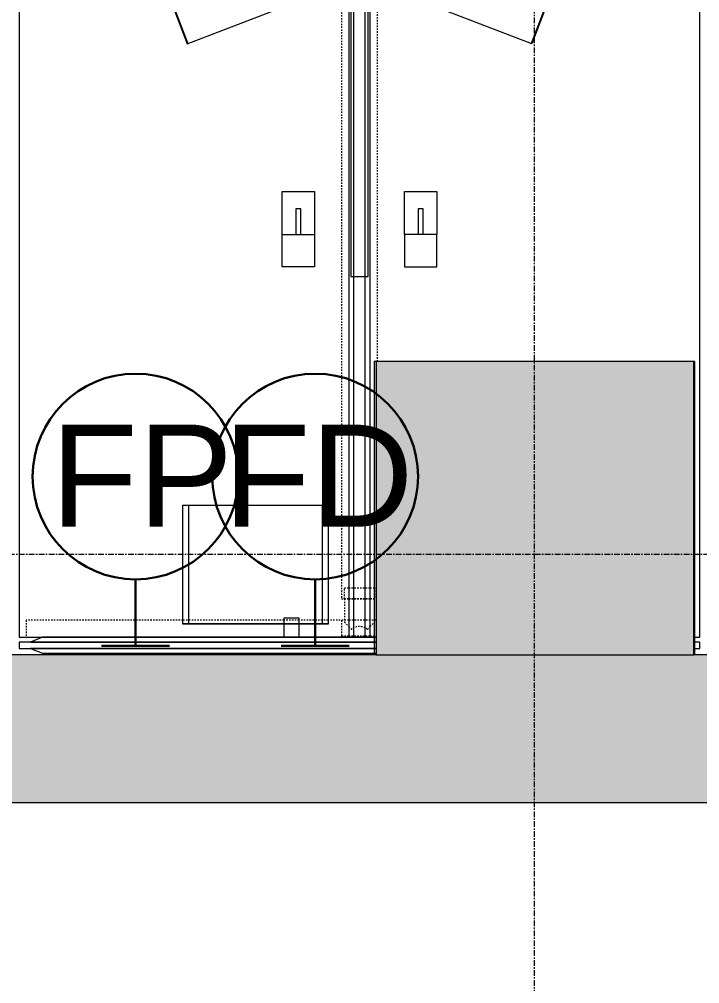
# Model space of a CAD drawing. Header units: inches. Extents: x 29752 to 31446, y 4278 to 5722.
# Drawn here: x 30870.9 to 30930.9, y 4362.8 to 4447.9 of the extents above; entities that cross this region are included whole.
import ezdxf

# ---------------------------------------------------------------- set-up
doc = ezdxf.new("R2010")
doc.units = ezdxf.units.IN
doc.header["$MEASUREMENT"] = 0
doc.linetypes.add('Dash', pattern=[0.25, 0.125, -0.125])
doc.linetypes.add('Grid Line 1_2_', pattern=[0.875, 0.5, -0.125, 0.125, -0.125])
for name, color, linetype, lineweight in [('1900 Duke Street_2nd Flr_LINKED_dwg', 8, 'Continuous', 9), ('A-ANNO-NOTE', 131, 'Continuous', 30), ('A-WALL', 113, 'Continuous', 13), ('A-WALL-PATT', 111, 'Continuous', 13), ('AE-WALLS-PATT', 7, 'Continuous', 9), ('AE-WALLS-TENANT', 7, 'Continuous', 9), ('I-FURN', 30, 'Continuous', 9), ('I-FURN-HDLN', 30, 'Dash', 9), ('S-GRID', 1, 'Continuous', 9)]:
    doc.layers.add(name, color=color, linetype=linetype, lineweight=lineweight)
doc.styles.add('Swis721 Lt BT', font='swissl.ttf', dxfattribs={"height": 9})

# ---------------------------------------------------------------- blocks, each defined once
blk = doc.blocks.new('1900 Duke Street_2nd Flr_LINKED_dwg-5565117-FIRST FLOOR POWER _ SIGNAL')
at = {"layer": 'AE-WALLS-PATT'}
h = blk.add_hatch(color=256, dxfattribs=at)
h.paths.add_polyline_path([(1803.688, 13), (1803.849, 13), (1803.849, 38.875), (1803.688, 38.875), (1803.688, 13.153)], flags=0)
h.paths.add_polyline_path([(1831.849, 13), (1831.938, 13), (1831.938, 38.875), (1831.849, 38.875), (1831.849, 13.581)], flags=0)
at = {"layer": 'AE-WALLS-TENANT'}
for p, q in [((1803.688, 38.875), (1803.688, 17.945)), ((1803.849, 38.875), (1803.688, 38.875)), ((1831.938, 38.875), (1831.849, 38.875)), ((1831.938, 14.559), (1831.938, 38.875)), ((1803.688, 17.902), (1803.688, 16.059)), ((1803.688, 16.059), (1803.688, 15.877)), ((1803.688, 15.877), (1803.688, 14.677)), ((1803.688, 14.677), (1803.688, 14.559)), ((1803.688, 14.559), (1803.688, 13.153)), ((1831.938, 14.132), (1831.938, 14.559)), ((1831.938, 13.581), (1831.938, 14.132)), ((1803.688, 13.153), (1803.688, 13)), ((1831.938, 13), (1831.938, 13.581))]:
    blk.add_line(p, q, dxfattribs=at)
blk = doc.blocks.new('Desk_Structures-Teknion-JNDBB_Structural_Beam_Double_Sided-R2015 - Double Sided-V113-FIRST FLOOR POWER _ SIGNAL')
at = {"layer": 'I-FURN-HDLN'}
for p, q in [((-34.5, 29.408), (-36, 29.408)), ((-36, 29.408), (-36, 27.952)), ((-34.5, 15.572), (-34.5, 29.408)), ((-36, 27.952), (-36, 6.669)), ((-34.5, 6.669), (-34.5, 15.572)), ((-36, 6.669), (-36, 5.331)), ((-34.5, 5.331), (-34.5, 6.669)), ((-36, 5.331), (-36, 0.945)), ((-34.5, 2.777), (-34.5, 5.331)), ((-34.5, 0.945), (-34.5, 2.777)), ((-36, 0.945), (-36, -0.945)), ((-35.882, 1.575), (-35.882, 0.945)), ((-34.5, 1.575), (-35.882, 1.575)), ((-35.882, 0.945), (-35.882, -0.945)), ((-35.055, 0.945), (-35.304, 0.696)), ((-34.675, 1.325), (-35.055, 0.945)), ((-32.614, 1.325), (-34.675, 1.325)), ((-34.5, 0.945), (-34.5, 1.575)), ((-34.5, -0.945), (-34.5, 0.945)), ((-34.5, -0.945), (-34.5, 0.945)), ((32.614, 1.575), (-32.614, 1.575)), ((-32.614, 1.575), (-32.614, 0.945)), ((-32.614, 1.325), (-31.63, 1.325)), ((-32.614, 0.945), (-32.614, 1.325)), ((-32.614, -0.945), (-32.614, 0.945)), ((-32.614, 0.945), (-32.614, -0.945)), ((-31.63, 1.325), (-31.63, 0.945)), ((-31.63, 0.945), (-31.63, -0.945)), ((31.63, 1.325), (31.63, 0.945)), ((32.614, 1.325), (31.63, 1.325)), ((31.63, 0.945), (31.63, 0.75)), ((32.614, 0.945), (32.614, 1.575)), ((34.675, 1.325), (32.614, 1.325)), ((32.614, 1.325), (32.614, 0.945)), ((32.614, 0.945), (32.614, -0.945)), ((32.614, -0.945), (32.614, 0.945)), ((35.055, 0.945), (34.675, 1.325)), ((35.304, 0.696), (35.055, 0.945)), ((31.63, 0.75), (31.63, -0.75)), ((-35.304, -0.696), (-35.055, -0.945)), ((31.63, -0.75), (31.63, -0.945)), ((35.055, -0.945), (35.304, -0.696)), ((-36, -0.945), (-36, -1.467)), ((-35.882, -0.945), (-35.882, -1.467)), ((-35.055, -0.945), (-34.675, -1.325)), ((-34.675, -1.325), (-32.614, -1.325)), ((-34.5, -1.467), (-34.5, -0.945)), ((-34.5, -1.467), (-34.5, -0.945)), ((-32.614, -1.325), (-32.614, -0.945)), ((-32.614, -0.945), (-32.614, -1.467)), ((-31.63, -1.325), (-32.614, -1.325)), ((-31.63, -0.945), (-31.63, -1.325)), ((-11.684, -1.575), (32.614, -1.575)), ((31.63, -0.945), (31.63, -1.325)), ((31.63, -1.325), (32.614, -1.325)), ((32.614, -0.945), (32.614, -1.325)), ((32.614, -1.575), (32.614, -0.945)), ((32.614, -1.325), (34.675, -1.325)), ((34.675, -1.325), (35.055, -0.945))]:
    blk.add_line(p, q, dxfattribs=at)
for centre, start, end in [((-36.127, 0), 333.1954, 40.2069), ((36.127, 0), 166.5977, 180), ((36.127, 0), 180, 220.2069), ((36.127, 0), 153.1954, 166.5977), ((36.127, 0), 139.7931, 153.1954), ((-36.127, 0), 319.7931, 333.1954)]:
    blk.add_arc(centre, 1.078, start, end, dxfattribs=at)
blk = doc.blocks.new('Desk-Teknion-JNWDSN-Double_Sided_Rectangular-R2015 - 60_ Depth-V115-FIRST FLOOR POWER _ SIGNAL')
at = {"layer": 'I-FURN'}
for p, q in [((-36, 30), (-36, 3)), ((-35.724, 30), (-36, 30)), ((36, 30), (-35.724, 30)), ((36, 29.467), (36, 30)), ((-3.327, 6.816), (0.479, 6.816)), ((-3.327, 3.972), (-3.327, 6.816)), ((3.327, 6.816), (0.479, 6.816)), ((0.479, 6.816), (0.479, 3.972)), ((3.327, 3.972), (3.327, 6.816)), ((-1.8, 5.606), (-1.8, 5.181)), ((0.479, 5.606), (-1.8, 5.606)), ((-1.8, 5.181), (0.479, 5.181)), ((0.479, 3.972), (-3.327, 3.972)), ((0.479, 3.972), (3.327, 3.972)), ((-36, 3), (-36, 0.945)), ((-36, 0.945), (-36, -0.945)), ((36, 0.945), (36, 1.467)), ((36, -0.945), (36, 0.945)), ((-36, -0.945), (-36, -3)), ((36, -5.331), (36, -0.945)), ((-36, -3), (-36, -30)), ((-3.327, -6.816), (-3.327, -3.972)), ((-3.327, -3.972), (0.479, -3.972)), ((0.479, -3.972), (3.327, -3.972)), ((0.479, -6.816), (0.479, -3.972)), ((3.327, -3.972), (3.327, -6.816)), ((-1.8, -5.181), (-1.8, -5.606)), ((0.479, -5.181), (-1.8, -5.181)), ((-1.8, -5.606), (0.479, -5.606)), ((36, -6.669), (36, -5.331)), ((36, -27.952), (36, -6.669)), ((0.479, -6.816), (-3.327, -6.816)), ((3.327, -6.816), (0.479, -6.816)), ((36, -30), (36, -27.952)), ((-36, -30), (-35.725, -30)), ((-35.725, -30), (36, -30))]:
    blk.add_line(p, q, dxfattribs=at)
blk = doc.blocks.new('Screen-Leg_Mounted-Teknion-JNSEEL-Felt_Elevated-R2015 - Double-Sided Leg Overlay-V116-FIRST FLOOR POWER _ SIGNAL')
at = {"layer": 'I-FURN'}
for p, q in [((-29.467, 0.276), (-30, 0.276)), ((-30, 0.276), (-30, -0.276)), ((27.952, 0.703), (-1.467, 0.703)), ((-1.467, 0.276), (29, 0.276)), ((30, 0.276), (-1.467, 0.276)), ((29, 0.276), (27.952, 0.703)), ((30, -0.276), (30, 0.276)), ((-30, -0.276), (-29.467, -0.276)), ((29, -0.276), (-1.467, -0.276)), ((-1.467, -0.276), (30, -0.276)), ((-1.467, -0.703), (-0.945, -0.703)), ((-0.945, -0.703), (0.945, -0.703)), ((0.945, -0.703), (27.952, -0.703)), ((6.669, -0.703), (5.331, -0.703)), ((5.331, -0.703), (5.331, -2.396)), ((6.669, -2.396), (6.669, -0.703)), ((27.952, -0.703), (29, -0.276)), ((5.331, -2.396), (6.669, -2.396))]:
    blk.add_line(p, q, dxfattribs=at)
blk = doc.blocks.new('Screen-Desk_Mounted-Teknion-JNSASW-Solid_Add-On-R2015 - Standard Width-6308290-FIRST FLOOR POWER _ SIGNAL')
at = {"layer": 'I-FURN'}
for p, q in [((36, 0.945), (-36, 0.945)), ((-36, 0.945), (-36, -0.945)), ((36, -0.945), (36, 0.945)), ((-36, 0.508), (36, 0.508)), ((31.813, 0.75), (-4.187, 0.75)), ((-4.187, 0.75), (-4.187, -0.75)), ((31.813, -0.75), (31.813, 0.75)), ((-36, -0.508), (36, -0.508)), ((-4.187, -0.75), (31.813, -0.75)), ((-36, -0.945), (36, -0.945))]:
    blk.add_line(p, q, dxfattribs=at)
blk = doc.blocks.new('Accessories-Teknion-JNAMD-Drawer_Module-R2015 - Letter Size-6171627-FIRST FLOOR POWER _ SIGNAL')
at = {"layer": 'I-FURN'}
for p, q in [((7.049, 5.22), (-7.049, 5.22)), ((-7.049, 5.22), (-7.049, -5.28)), ((7.049, -5.28), (7.049, 5.22)), ((-7.049, -5.22), (7.049, -5.22)), ((-7.049, -5.28), (7.049, -5.28))]:
    blk.add_line(p, q, dxfattribs=at)
blk = doc.blocks.new('Accessories-Teknion-JNAMD-Drawer_Module-R2015 - Letter Size-6171628-FIRST FLOOR POWER _ SIGNAL')
at = {"layer": 'I-FURN'}
for p, q in [((-7.049, -5.22), (-7.049, 5.28)), ((-7.049, 5.28), (7.049, 5.28)), ((-7.049, 5.22), (7.049, 5.22)), ((7.049, 5.28), (7.049, -5.22)), ((7.049, -5.22), (-7.049, -5.22))]:
    blk.add_line(p, q, dxfattribs=at)
blk = doc.blocks.new('Accessories-Teknion-JNAMT-Tray_Module-R2015 - Letter-V60-FIRST FLOOR POWER _ SIGNAL')
at = {"layer": 'I-FURN'}
for p, q in [((-6.398, 5.25), (6.398, 5.25)), ((-6.398, -5.25), (-6.398, 5.25)), ((-5.898, 5.25), (-5.898, -5.25)), ((5.898, -5.25), (5.898, 5.25)), ((6.398, 5.25), (6.398, -5.25)), ((2.505, -5.25), (-6.398, -5.25)), ((-6.339, -5.25), (-6.339, -5.191)), ((-6.339, -5.191), (2.505, -5.191)), ((2.505, -5.191), (3.844, -5.191)), ((3.844, -5.25), (2.505, -5.25)), ((3.844, -5.191), (6.339, -5.191)), ((6.398, -5.25), (3.844, -5.25)), ((6.339, -5.25), (6.339, -5.191))]:
    blk.add_line(p, q, dxfattribs=at)
blk = doc.blocks.new('Accessories-Teknion-JNAMT-Tray_Module-R2015 - Letter-V61-FIRST FLOOR POWER _ SIGNAL')
at = {"layer": 'I-FURN'}
for p, q in [((-6.398, 5.25), (6.398, 5.25)), ((-6.398, -5.25), (-6.398, 5.25)), ((-5.898, 5.25), (-5.898, -5.25)), ((5.898, -5.25), (5.898, 5.25)), ((6.398, 5.25), (6.398, -5.25)), ((2.505, -5.25), (-6.398, -5.25)), ((-6.339, -5.25), (-6.339, -5.191)), ((-6.339, -5.191), (2.505, -5.191)), ((2.505, -5.191), (3.844, -5.191)), ((3.844, -5.25), (2.505, -5.25)), ((3.844, -5.191), (6.339, -5.191)), ((6.398, -5.25), (3.844, -5.25)), ((6.339, -5.25), (6.339, -5.191))]:
    blk.add_line(p, q, dxfattribs=at)

msp = doc.modelspace()

# ---------------------------------------------------------------- hatches: boundary and pattern name
at = {"layer": 'A-WALL'}
msp.add_hatch(color=250, dxfattribs=at).paths.add_polyline_path([(30904.362, 4391.811), (30930.398, 4391.811), (30930.398, 4417.686), (30902.398, 4417.686), (30902.398, 4391.811), (30902.507, 4391.811)], flags=0)
at = {"layer": 'A-WALL-PATT', "lineweight": 9}
h = msp.add_hatch(color=7, dxfattribs=at)
h.paths.add_polyline_path([(30426.55, 4378.811), (30454.175, 4378.811), (30454.175, 4391.811), (30426.237, 4391.811), (30426.237, 4378.811)], flags=0)
h.paths.add_polyline_path([(30242.175, 4378.811), (30242.487, 4378.811), (30242.487, 4391.811), (30150.55, 4391.811), (30150.55, 4378.811), (30237.103, 4378.811)], flags=0)
h.paths.add_polyline_path([(30922.55, 4378.811), (30962.8, 4378.811), (30962.8, 4391.811), (30870.237, 4391.811), (30870.237, 4378.811), (30918.921, 4378.811)], flags=0)
h.paths.add_polyline_path([(30561.874, 4378.811), (30602.175, 4378.811), (30602.175, 4391.811), (30510.55, 4391.811), (30510.55, 4378.811), (30550.175, 4378.811)], flags=0)
h.paths.add_polyline_path([(30326.175, 4378.811), (30326.484, 4378.811), (30326.484, 4391.811), (30298.237, 4391.811), (30298.237, 4378.811), (30298.55, 4378.811)], flags=0)
h.paths.add_polyline_path([(30080.612, 4378.811), (30094.175, 4378.811), (30094.175, 4391.811), (30078.116, 4391.811), (30078.112, 4391.811), (30063.925, 4391.811), (30063.925, 4378.811), (30078.112, 4378.811)], flags=0)
h.paths.add_polyline_path([(30810.219, 4378.811), (30814.487, 4378.811), (30814.487, 4391.811), (30786.237, 4391.811), (30786.237, 4378.811), (30786.55, 4378.811)], flags=0)
h.paths.add_polyline_path([(29883.925, 4378.811), (29883.925, 4391.811), (29872.392, 4391.811), (29872.392, 4378.811), (29882.175, 4378.811)], flags=0)
h.paths.add_polyline_path([(30658.55, 4378.811), (30686.484, 4378.811), (30686.484, 4391.811), (30657.925, 4391.811), (30657.925, 4378.811)], flags=0)
h.paths.add_polyline_path([(29967.925, 4378.811), (29967.925, 4391.811), (29937.925, 4391.811), (29937.925, 4378.811), (29966.175, 4378.811)], flags=0)

# ---------------------------------------------------------------- linework, layer by layer
at = {"layer": 'A-ANNO-NOTE'}
for p, q in [((30881.18, 4392.617), (30881.18, 4398.477)), ((30897.023, 4392.617), (30897.023, 4398.477)), ((30884.18, 4392.617), (30878.18, 4392.617)), ((30900.023, 4392.617), (30894.023, 4392.617))]:
    msp.add_line(p, q, dxfattribs=at)
for centre in [(30881.18, 4407.547), (30897.023, 4407.547)]:
    msp.add_circle(centre, 9.07, dxfattribs=at)
at = {"layer": 'A-WALL', "color": 8, "lineweight": 20}
for p, q in [((30930.398, 4417.686), (30902.398, 4417.686)), ((30902.398, 4417.686), (30902.398, 4391.811)), ((30930.398, 4391.811), (30930.398, 4417.686)), ((30902.398, 4391.811), (30870.237, 4391.811)), ((30962.8, 4391.811), (30930.398, 4391.811)), ((30870.237, 4378.811), (30962.8, 4378.811))]:
    msp.add_line(p, q, dxfattribs=at)
at = {"layer": 'A-WALL', "lineweight": 9}
msp.add_line((30902.398, 4391.811), (30930.398, 4391.811), dxfattribs=at)
at = {"layer": 'S-GRID', "linetype": 'Grid Line 1_2_'}
for p, q in [((30916.362, 4277.766), (30916.362, 5698.128)), ((31446.272, 4400.686), (29775.662, 4400.686))]:
    msp.add_line(p, q, dxfattribs=at)

# ---------------------------------------------------------------- block references
at = {"layer": '1900 Duke Street_2nd Flr_LINKED_dwg', "color": 7}
msp.add_blockref('1900 Duke Street_2nd Flr_LINKED_dwg-5565117-FIRST FLOOR POWER _ SIGNAL', (29098.55, 4378.811), dxfattribs=at)
at = {"layer": 'I-FURN'}
for name, p, rotation in [('Desk-Teknion-JNWDSN-Double_Sided_Rectangular-R2015 - 60_ Depth-V115-FIRST FLOOR POWER _ SIGNAL', (30900.931, 4429.37), 269.9999999999994), ('Screen-Desk_Mounted-Teknion-JNSASW-Solid_Add-On-R2015 - Standard Width-6308290-FIRST FLOOR POWER _ SIGNAL', (30900.931, 4429.37), 89.99999999999955), ('Desk_Structures-Teknion-JNDBB_Structural_Beam_Double_Sided-R2015 - Double Sided-V113-FIRST FLOOR POWER _ SIGNAL', (30900.931, 4429.37), 89.99999999999953), ('Accessories-Teknion-JNAMD-Drawer_Module-R2015 - Letter Size-6171627-FIRST FLOOR POWER _ SIGNAL', (30888.143, 4454.179), 291.0532295833249), ('Accessories-Teknion-JNAMD-Drawer_Module-R2015 - Letter Size-6171628-FIRST FLOOR POWER _ SIGNAL', (30913.719, 4454.179), 248.9467704166677), ('Screen-Leg_Mounted-Teknion-JNSEEL-Felt_Elevated-R2015 - Double-Sided Leg Overlay-V116-FIRST FLOOR POWER _ SIGNAL', (30900.931, 4392.667), 180)]:
    msp.add_blockref(name, p, dxfattribs=dict(at, rotation=rotation))
for name, p in [('Accessories-Teknion-JNAMT-Tray_Module-R2015 - Letter-V60-FIRST FLOOR POWER _ SIGNAL', (30891.756, 4399.766)), ('Accessories-Teknion-JNAMT-Tray_Module-R2015 - Letter-V61-FIRST FLOOR POWER _ SIGNAL', (30891.756, 4399.765))]:
    msp.add_blockref(name, p, dxfattribs=at)

# ---------------------------------------------------------------- texts
at = {"layer": 'A-ANNO-NOTE', "lineweight": 9, "char_height": 9, "attachment_point": 1, "style": 'Swis721 Lt BT'}
for s, insert, width in [('FP', (30873.705, 4412.127), 18.18), ('FD', (30888.924, 4412.127), 19.695)]:
    msp.add_mtext(s, dxfattribs=dict(at, insert=insert, width=width))

doc.saveas('drawing.dxf')
